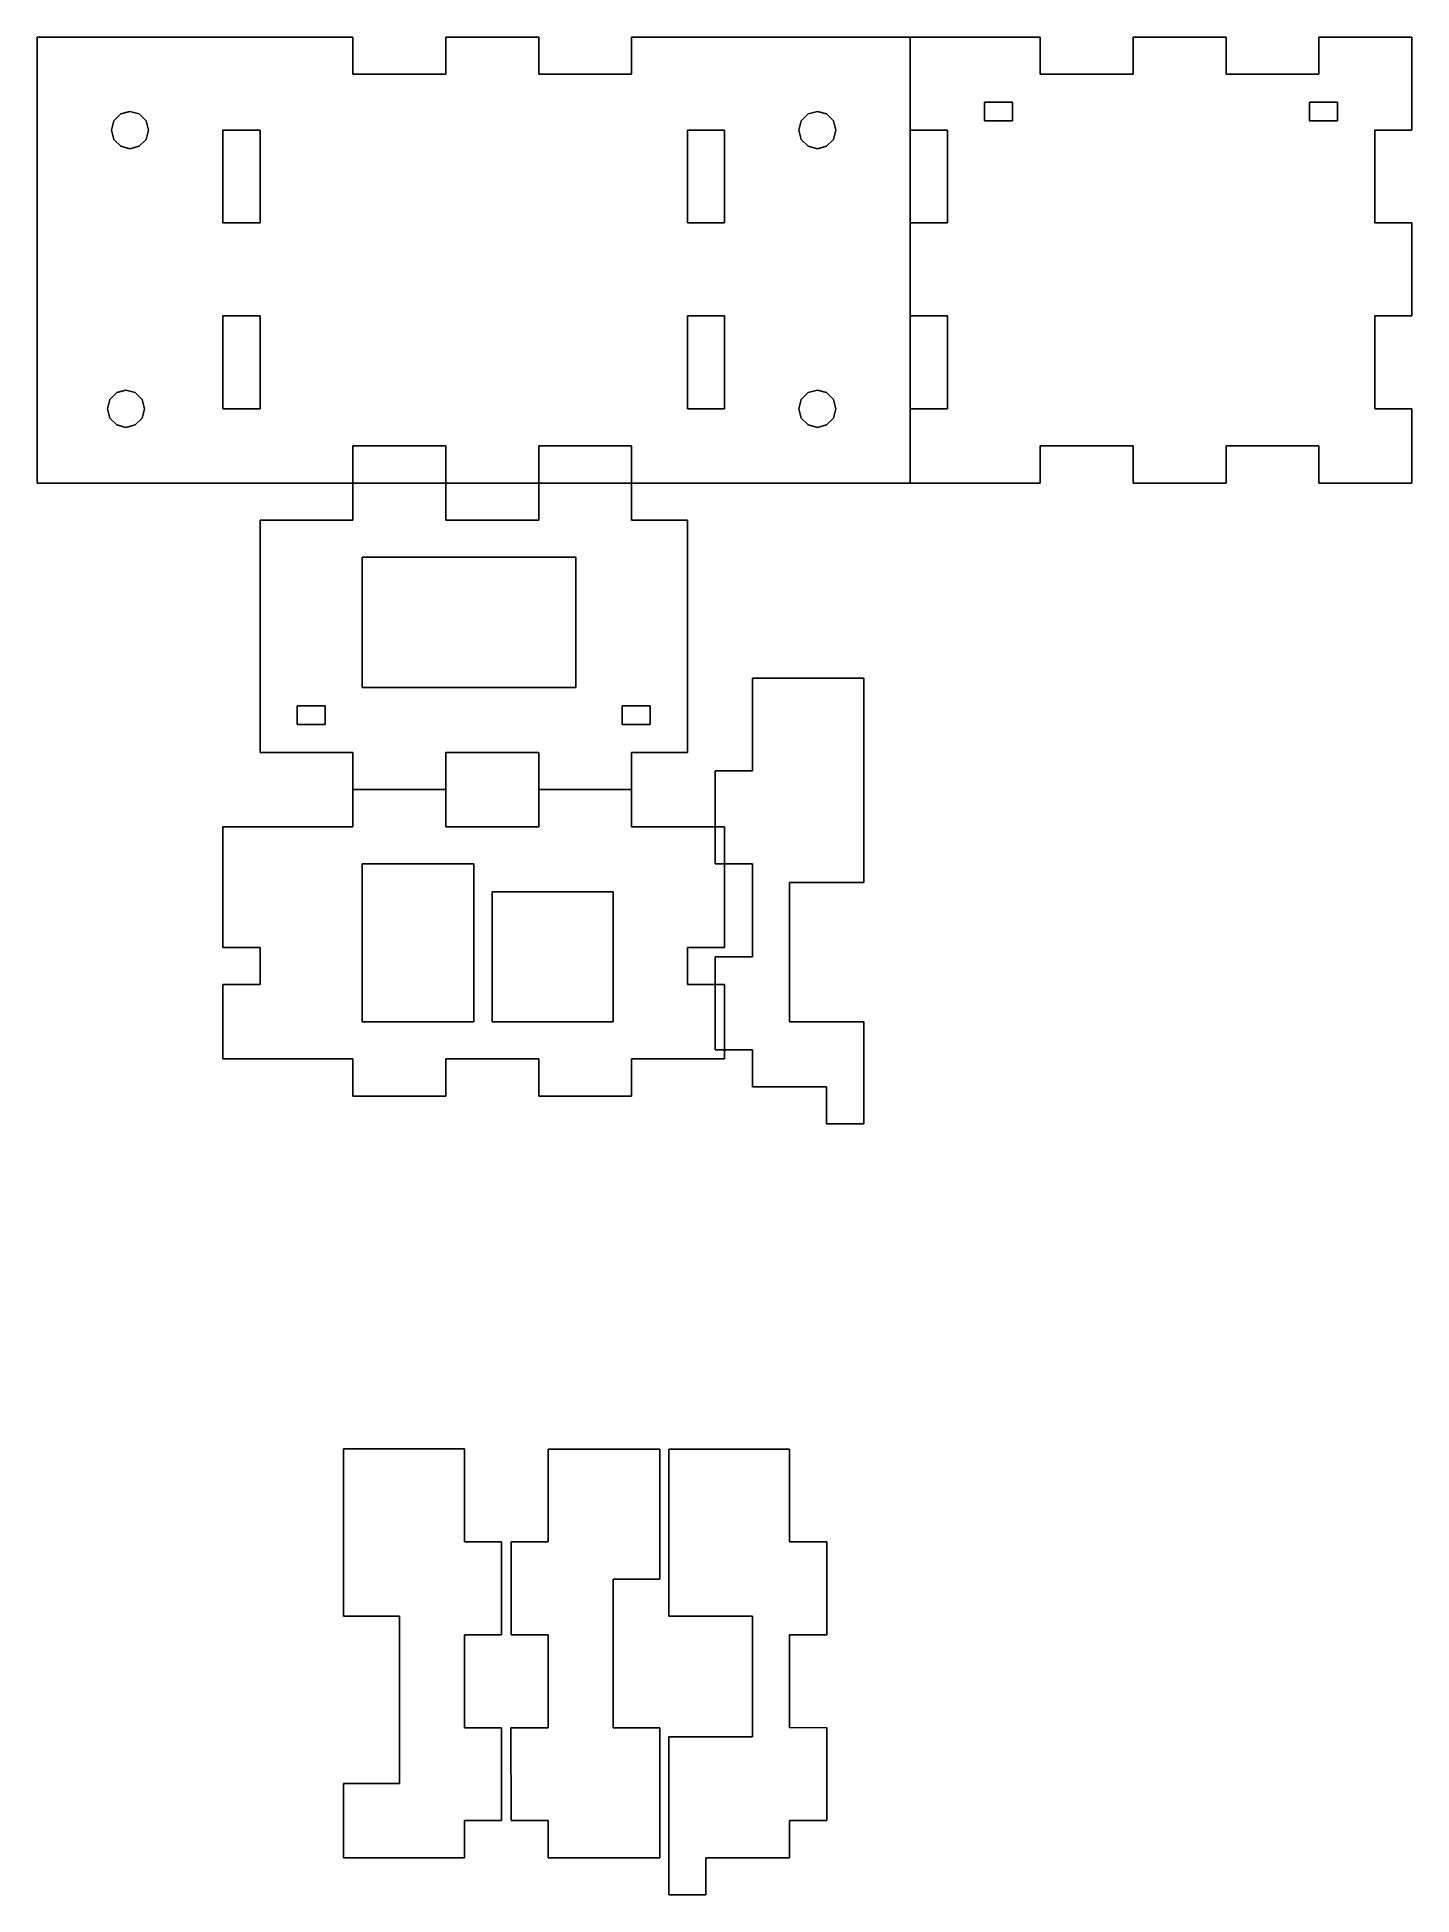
# Model space of a CAD drawing. Extents: x 26 to 174, y 4 to 204.
import ezdxf

# ---------------------------------------------------------------- set-up
doc = ezdxf.new("R2010")
doc.units = 0

msp = doc.modelspace()

# ---------------------------------------------------------------- linework, layer by layer
at = {"layer": 'Layer 1', "color": 4}
for p, q in [((26.004762, 204.00001), (59.997422, 203.99793)), ((26.004762, 155.999665), (26.004762, 204.00001)), ((26.004762, 204.00001), (26.004762, 204.00001)), ((59.997422, 203.99793), (59.997422, 199.999654)), ((70.001189, 199.999654), (70.001189, 203.99793)), ((70.001189, 203.99793), (80.00496, 203.99793)), ((80.00496, 203.99793), (80.00496, 199.999654)), ((90.000001, 199.999654), (90.00873, 203.99793)), ((90.00873, 203.99793), (120.004019, 203.99793)), ((120.004019, 203.99793), (120.004019, 155.999665)), ((120.004019, 203.99793), (133.991124, 203.99793)), ((120.004019, 199.999654), (120.004019, 203.99793)), ((120.004019, 203.99793), (120.004019, 203.99793)), ((133.991124, 203.99793), (133.991124, 199.999654)), ((144, 199.999654), (143.995913, 203.99793)), ((143.995913, 203.99793), (154.000702, 203.99793)), ((154.000702, 203.99793), (154.000702, 199.999654)), ((163.996582, 199.999654), (163.996582, 204.00001)), ((163.996582, 204.00001), (174.001371, 203.99793)), ((174.001371, 203.99793), (174.001371, 194.00205)), ((59.997422, 199.999654), (70.001189, 199.999654)), ((80.00496, 199.999654), (90.000001, 199.999654)), ((120.004019, 194.00205), (120.004019, 199.999654)), ((133.991124, 199.999654), (144, 199.999654)), ((154.000702, 199.999654), (163.996582, 199.999654)), ((34.999774, 195.733599), (35.999083, 196.009677)), ((35.999083, 196.009677), (36.998392, 195.733599)), ((108.998064, 195.733599), (109.997373, 196.009677)), ((109.997373, 196.009677), (110.996682, 195.733599)), ((128.000001, 197.00001), (131, 197.00001)), ((128.000001, 195.000008), (128.000001, 197.00001)), ((128.000001, 197.00001), (128.000001, 197.00001)), ((131, 197.00001), (131, 195.000008)), ((163.000001, 197.00001), (166.000001, 197.00001)), ((163.000001, 195.000008), (163.000001, 197.00001)), ((163.000001, 197.00001), (163.000001, 197.00001)), ((166.000001, 197.00001), (166.000001, 195.000008)), ((34.000739, 194.002052), (34.261217, 195.005827)), ((34.261217, 192.998277), (34.000739, 194.002052)), ((34.261217, 195.005827), (34.999774, 195.733599)), ((36.998392, 195.733599), (37.736948, 195.005827)), ((37.736948, 195.005827), (37.997426, 194.002052)), ((37.997426, 194.002052), (37.736948, 192.998277)), ((37.997426, 194.002052), (37.997426, 194.002052)), ((49.997219, 194.00205), (46.000001, 194.00205)), ((46.000001, 194.00205), (46.001539, 183.997261)), ((49.997219, 183.997261), (49.997219, 194.00205)), ((96.003214, 194.00205), (99.999902, 194.00205)), ((96.003214, 183.997261), (96.003214, 194.00205)), ((96.003214, 194.00205), (96.003214, 194.00205)), ((99.999902, 194.00205), (99.999902, 184.00001)), ((107.99903, 194.002052), (108.259508, 195.005827)), ((108.259508, 192.998277), (107.99903, 194.002052)), ((108.259508, 195.005827), (108.998064, 195.733599)), ((110.996682, 195.733599), (111.735239, 195.005827)), ((111.735239, 195.005827), (111.995717, 194.002052)), ((111.995717, 194.002052), (111.735239, 192.998277)), ((111.995717, 194.002052), (111.995717, 194.002052)), ((124.001389, 194.00001), (120.004019, 194.00205)), ((124.001389, 183.997261), (124.001389, 194.00001)), ((131, 195.000008), (128.000001, 195.000008)), ((166.000001, 195.000008), (163.000001, 195.000008)), ((174.001371, 194.00205), (170.001238, 194.00205)), ((170.001238, 194.00205), (170.001238, 183.997261)), ((34.999774, 192.270505), (34.261217, 192.998277)), ((35.999083, 191.994427), (34.999774, 192.270505)), ((36.998392, 192.270505), (35.999083, 191.994427)), ((37.736948, 192.998277), (36.998392, 192.270505)), ((108.998064, 192.270505), (108.259508, 192.998277)), ((109.997373, 191.994427), (108.998064, 192.270505)), ((110.996682, 192.270505), (109.997373, 191.994427)), ((111.735239, 192.998277), (110.996682, 192.270505)), ((46.001539, 183.997261), (49.997219, 183.997261)), ((46.001539, 183.997261), (46.001539, 183.997261)), ((99.999902, 184.00001), (96.003214, 183.997261)), ((120, 173.995049), (120.004019, 183.997261)), ((120.004019, 183.997261), (124.001389, 183.997261)), ((170.001238, 183.997261), (174.001371, 183.997261)), ((174.001371, 183.997261), (173.999999, 173.995049)), ((46.000001, 173.995049), (49.997219, 173.995049)), ((46.001539, 164.000011), (46.000001, 173.995049)), ((46.000001, 173.995049), (46.000001, 173.995049)), ((49.997219, 173.995049), (49.997219, 163.997578)), ((96.003214, 173.995049), (99.999902, 173.995049)), ((96.003214, 163.997578), (96.003214, 173.995049)), ((96.003214, 173.995049), (96.003214, 173.995049)), ((99.999902, 173.995049), (99.999902, 163.997578)), ((124.001389, 173.995049), (120, 173.995049)), ((124.001389, 163.997578), (124.001389, 173.995049)), ((173.999999, 173.995049), (169.999999, 173.995049)), ((169.999999, 173.995049), (170.001238, 163.997578)), ((34.565358, 165.72814), (35.564667, 166.004218)), ((35.564667, 166.004218), (36.563975, 165.72814)), ((108.998064, 165.729127), (109.997373, 166.005206)), ((109.997373, 166.005206), (110.996682, 165.729127)), ((33.566323, 163.996593), (33.826801, 165.000368)), ((33.826801, 162.992818), (33.566323, 163.996593)), ((33.826801, 165.000368), (34.565358, 165.72814)), ((36.563975, 165.72814), (37.302532, 165.000368)), ((37.302532, 165.000368), (37.56301, 163.996593)), ((37.56301, 163.996593), (37.302532, 162.992818)), ((37.56301, 163.996593), (37.56301, 163.996593)), ((49.997219, 163.997578), (46.001539, 164.000011)), ((99.999902, 163.997578), (96.003214, 163.997578)), ((107.99903, 163.997581), (108.259508, 165.001355)), ((108.259508, 162.993806), (107.99903, 163.997581)), ((108.259508, 165.001355), (108.998064, 165.729127)), ((110.996682, 165.729127), (111.735239, 165.001355)), ((111.735239, 165.001355), (111.995717, 163.997581)), ((111.995717, 163.997581), (111.735239, 162.993806)), ((111.995717, 163.997581), (111.995717, 163.997581)), ((120.004019, 155.999665), (120, 163.997578)), ((120, 163.997578), (124.001389, 163.997578)), ((170.001238, 163.997578), (174.001371, 163.997578)), ((174.001371, 163.997578), (174.001371, 155.999665)), ((34.565358, 162.265046), (33.826801, 162.992818)), ((35.564667, 161.988968), (34.565358, 162.265046)), ((36.563975, 162.265046), (35.564667, 161.988968)), ((37.302532, 162.992818), (36.563975, 162.265046)), ((108.998064, 162.266034), (108.259508, 162.993806)), ((109.997373, 161.989956), (108.998064, 162.266034)), ((110.996682, 162.266034), (109.997373, 161.989956)), ((111.735239, 162.993806), (110.996682, 162.266034)), ((70.001189, 159.997329), (59.997422, 159.997329)), ((59.997422, 159.997329), (59.997422, 155.999665)), ((70.001189, 155.999665), (70.001189, 159.997329)), ((90.00873, 159.997329), (80.00496, 159.997329)), ((80.00496, 159.997329), (80.00496, 155.999665)), ((90.00873, 155.999665), (90.00873, 159.997329)), ((143.995913, 159.997329), (133.991124, 159.997329)), ((133.991124, 159.997329), (133.991124, 156.00001)), ((143.995913, 155.999665), (143.995913, 159.997329)), ((163.996582, 160.00001), (154.000702, 159.997329)), ((154.000702, 159.997329), (154.000702, 155.999665)), ((163.996582, 155.999665), (163.996582, 160.00001)), ((59.997422, 155.999665), (26.004762, 155.999665)), ((59.997422, 152.003133), (60.000001, 155.999665)), ((60.000001, 155.999665), (70.000001, 155.999665)), ((70.000001, 155.999665), (70.001189, 152.000009)), ((80.00496, 155.999665), (70.001189, 155.999665)), ((80.00496, 152.003133), (80.000001, 155.999665)), ((80.000001, 155.999665), (90.00873, 155.999665)), ((120.004019, 155.999665), (90.00873, 155.999665)), ((90.00873, 155.999665), (90.00873, 152.000009)), ((133.991124, 156.00001), (120.004019, 155.999665)), ((154.000702, 155.999665), (143.995913, 155.999665)), ((174.001371, 155.999665), (163.996582, 155.999665)), ((49.997219, 152.003133), (59.997422, 152.003133)), ((49.997219, 126.995798), (49.997219, 152.003133)), ((49.997219, 152.003133), (49.997219, 152.003133)), ((70.001189, 152.000009), (80.00496, 152.003133)), ((90.00873, 152.000009), (96.003214, 152.000009)), ((96.003214, 152.000009), (96.003214, 126.995798)), ((60.999999, 148.000009), (60.999999, 134.000009)), ((84.000001, 148.000009), (60.999999, 148.000009)), ((60.999999, 148.000009), (60.999999, 148.000009)), ((84.000001, 134.000009), (84.000001, 148.000009)), ((60.999999, 134.000009), (84.000001, 134.000009)), ((103.002845, 134.997537), (103.002845, 124.996287)), ((114.997289, 134.997537), (103.002845, 134.997537)), ((103.002845, 134.997537), (103.002845, 134.997537)), ((114.997289, 112.993023), (114.997289, 134.997537)), ((53.999999, 132.000013), (56.999999, 132.000013)), ((53.999999, 130.000011), (53.999999, 132.000013)), ((53.999999, 132.000013), (53.999999, 132.000013)), ((56.999999, 132.000013), (56.999999, 130.000011)), ((89, 132.000013), (91.999999, 132.000013)), ((89, 130.000011), (89, 132.000013)), ((89, 132.000013), (89, 132.000013)), ((91.999999, 132.000013), (91.999999, 130.000011)), ((56.999999, 130.000011), (53.999999, 130.000011)), ((91.999999, 130.000011), (89, 130.000011)), ((59.997422, 126.995798), (49.997219, 126.995798)), ((59.997422, 122.995981), (59.997422, 126.995798)), ((80.00496, 126.995798), (70.001189, 126.995798)), ((70.001189, 126.995798), (70.001189, 122.995981)), ((80.000001, 122.995981), (80.00496, 126.995798)), ((96.003214, 126.995798), (90.00873, 126.995798)), ((90.00873, 126.995798), (90.00873, 122.995981)), ((103.002845, 124.996287), (98.998817, 124.996287)), ((98.998817, 124.996287), (98.998817, 114.995037)), ((59.997422, 119.000874), (59.997422, 122.995981)), ((59.997422, 122.995981), (70.001189, 122.995981)), ((70.001189, 122.995981), (59.997422, 122.995981)), ((70.001189, 122.995981), (70.001189, 119.000874)), ((90.00873, 122.995981), (80.000001, 122.995981)), ((80.00496, 119.000874), (80.00496, 122.995981)), ((80.00496, 122.995981), (90.00873, 122.995981)), ((90.00873, 122.995981), (90.00873, 119.000874)), ((46.001539, 106.000011), (46.000001, 119.000874)), ((46.000001, 119.000874), (59.997422, 119.000874)), ((70.001189, 119.000874), (80.00496, 119.000874)), ((70.001189, 119.000874), (70.001189, 119.000874)), ((90.00873, 119.000874), (99.999902, 119.000874)), ((99.999902, 119.000874), (99.999902, 106.004447)), ((60.999999, 98.00001), (60.999999, 115.00001)), ((60.999999, 115.00001), (73.000001, 115.00001)), ((73.000001, 115.00001), (73.000001, 98.00001)), ((98.998817, 114.995037), (103.002845, 114.995037)), ((103.002845, 114.995037), (103.002845, 104.993787)), ((75, 98.00001), (75, 112.00001)), ((75, 112.00001), (87.999999, 112.00001)), ((87.999999, 112.00001), (87.999999, 97.997052)), ((106.999998, 97.997208), (107.006873, 112.993023)), ((107.006873, 112.993023), (114.997289, 112.993023)), ((49.997219, 106.004447), (46.001539, 106.000011)), ((49.997219, 102.00075), (49.997219, 106.004447)), ((99.999902, 106.004447), (96.003214, 106.004447)), ((96.003214, 106.004447), (96.003214, 102.00075)), ((103.002845, 104.993787), (98.998817, 104.993787)), ((98.998817, 104.993787), (98.998817, 94.992537)), ((46.001539, 93.997647), (46.001539, 102.00075)), ((46.001539, 102.00075), (49.997219, 102.00075)), ((96.003214, 102.00075), (99.999902, 102.00075)), ((99.999902, 102.00075), (99.999902, 93.997647)), ((73.000001, 98.00001), (60.999999, 98.00001)), ((60.999999, 98.00001), (60.999999, 98.00001)), ((87.999999, 97.997052), (75, 98.00001)), ((75, 98.00001), (75, 98.00001)), ((114.999999, 97.997208), (106.999998, 97.997208)), ((114.997289, 86.993301), (114.999999, 97.997208)), ((59.997422, 93.997647), (46.001539, 93.997647)), ((59.997422, 90.002439), (59.997422, 93.997647)), ((80.00496, 93.997647), (70.001189, 93.997647)), ((70.001189, 93.997647), (70.001189, 90.002439)), ((80.00496, 90.002439), (80.00496, 93.997647)), ((99.999902, 93.997647), (90.00873, 93.997647)), ((90.00873, 93.997647), (90.00873, 90.002439)), ((98.998817, 94.992537), (103.002845, 94.992537)), ((103.002845, 94.992537), (103.002845, 90.997329)), ((70.001189, 90.002439), (59.997422, 90.002439)), ((90.00873, 90.002439), (80.00496, 90.002439)), ((103.002845, 90.997329), (111.002081, 90.997329)), ((111.002081, 90.997329), (111.002081, 86.993301)), ((111.002081, 86.993301), (114.997289, 86.993301)), ((58.998953, 52.00501), (59.001663, 34.004679)), ((72.007634, 52.00501), (58.998953, 52.00501)), ((58.998953, 52.00501), (58.998953, 52.00501)), ((72.007634, 42.00376), (72.007634, 52.00501)), ((81.02451, 52.00376), (81.02451, 42.00251)), ((93.027774, 52.00376), (81.02451, 52.00376)), ((81.02451, 52.00376), (81.02451, 52.00376)), ((93.028905, 38.003429), (93.027774, 52.00376)), ((94.015831, 52.000494), (94.015831, 34.000008)), ((107.006873, 52.000494), (94.015831, 52.000494)), ((94.015831, 52.000494), (94.015831, 52.000494)), ((107.006873, 41.999244), (107.006873, 52.000494)), ((76.002842, 42.00376), (72.007634, 42.00376)), ((76.002842, 32.00251), (76.002842, 42.00376)), ((81.02451, 42.00251), (77.029302, 42.00251)), ((77.029302, 42.00251), (77.029302, 32.00126)), ((111.0109, 41.999244), (107.006873, 41.999244)), ((111.0109, 31.997994), (111.0109, 41.999244)), ((88.027149, 22.00001), (88.02812, 38.003429)), ((88.02812, 38.003429), (93.028905, 38.003429)), ((59.001663, 34.004679), (65.001662, 34.004679)), ((65.001662, 34.004679), (65.004995, 16.004032)), ((94.015831, 34.000008), (103.002845, 34.000008)), ((103.002845, 34.000008), (103.011918, 21.000164)), ((72.007634, 22.00126), (72.007634, 32.00251)), ((72.007634, 32.00251), (76.002842, 32.00251)), ((77.029302, 32.00126), (81.02451, 32.00126)), ((81.02451, 32.00126), (81.02451, 22.00001)), ((107.006873, 21.996744), (107.006873, 31.997994)), ((107.006873, 31.997994), (111.0109, 31.997994)), ((76.002842, 22.00126), (72.007634, 22.00126)), ((76.002842, 12.000004), (76.002842, 22.00126)), ((81.02451, 22.00001), (77.002843, 22.00001)), ((77.002843, 22.00001), (77.029302, 11.998762)), ((93.027774, 22.00001), (88.027149, 22.00001)), ((93.027774, 8.00354), (93.027774, 22.00001)), ((111.0109, 22.005564), (107.006873, 21.996744)), ((111.0109, 11.995489), (111.0109, 22.005564)), ((103.011918, 21.000164), (94.012704, 21.000164)), ((94.012704, 21.000164), (94.015831, 4.005072)), ((65.004995, 16.004032), (58.998953, 16.004032)), ((58.998953, 16.004032), (58.998953, 8.00481)), ((71.998815, 8.00481), (72.007634, 12.000004)), ((72.007634, 12.000004), (76.002842, 12.000004)), ((77.029302, 11.998762), (81.02451, 11.998762)), ((81.02451, 11.998762), (81.02451, 8.00354)), ((107.006873, 8.000294), (107.006873, 11.995489)), ((107.006873, 11.995489), (111.0109, 11.995489)), ((58.998953, 8.00481), (71.998815, 8.00481)), ((81.02451, 8.00354), (93.027774, 8.00354)), ((98.011039, 4.005072), (98.011039, 8.000294)), ((98.011039, 8.000294), (107.006873, 8.000294)), ((94.015831, 4.005072), (98.011039, 4.005072))]:
    msp.add_line(p, q, dxfattribs=at)

doc.saveas('drawing.dxf')
